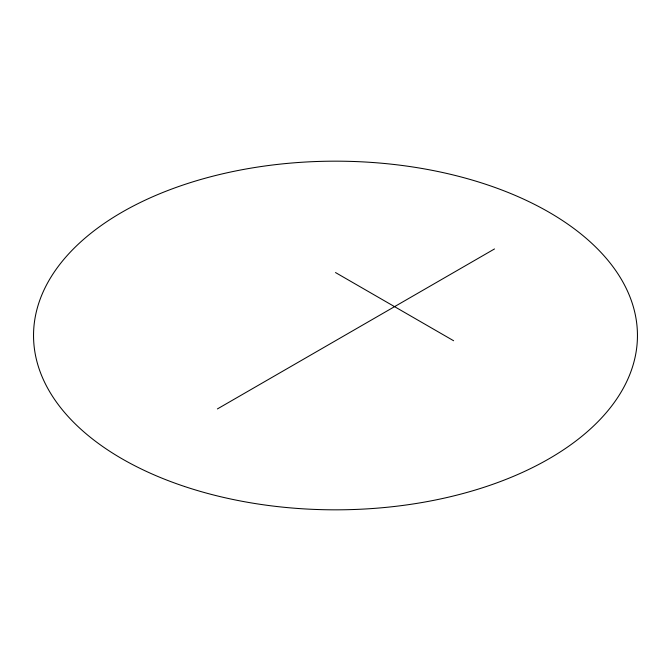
<?xml version="1.0" encoding="UTF-8"?>
<svg xmlns="http://www.w3.org/2000/svg" width="671" height="671" viewBox="0 0 671 671"><rect width="100%" height="100%" fill="white"/><g stroke="black" fill="none" stroke-linecap="round" stroke-linejoin="round"><path stroke-width="1.01" d="M217.387 408.933L494.502 248.949M335.5 272.552L453.613 340.742M184.525 486.475A301.95 174.326 0 0 0 637.45 335.5A301.95 174.326 0 0 0 184.525 184.525A301.95 174.326 0 0 0 184.525 486.475"/></g></svg>
